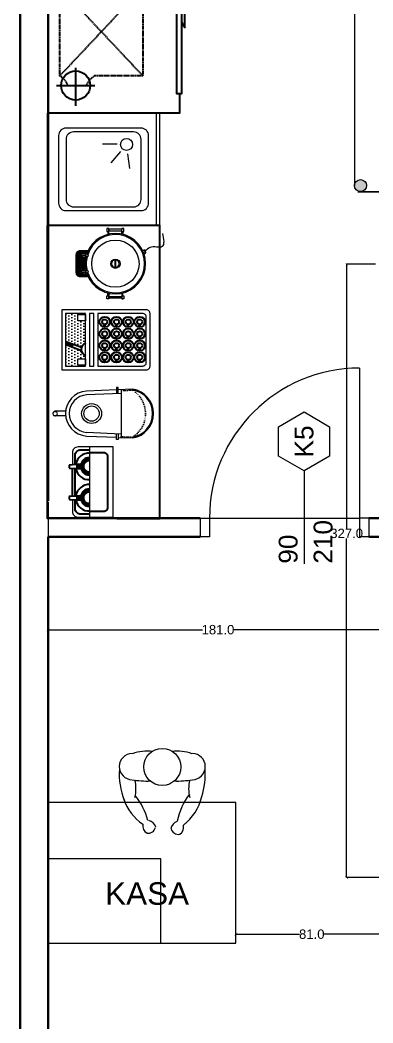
# Model space of a CAD drawing. Header units: centimetres. Extents: x 170981 to 171543, y -60527 to -58125.
# Drawn here: x 171000 to 171188, y -59194 to -58660 of the extents above; entities that cross this region are included whole.
import ezdxf
from ezdxf.enums import TextEntityAlignment as Align

# ---------------------------------------------------------------- set-up
doc = ezdxf.new("R2010")
doc.units = ezdxf.units.CM
doc.header["$MEASUREMENT"] = 0
doc.header["$PDSIZE"] = 20
doc.linetypes.add('ACAD_ISO07W100', pattern=[3, 0, -3])
doc.linetypes.add('DASHED', pattern=[0.75, 0.5, -0.25])
doc.layers.get('0').update_dxf_attribs({"color": 250})
doc.layers.get('Defpoints').update_dxf_attribs({"lineweight": 9})
for name, color, linetype in [('A MUT-TEF', 9, 'Continuous'), ('CIHAZ', 2, 'Continuous'), ('S2000-002 Çizgi', 7, 'Continuous')]:
    doc.layers.add(name, color=color, linetype=linetype)
for name, color, linetype, lineweight in [('Gastrotech Equipment II', 8, 'Continuous', 18), ('İÖŞ-DUVAR', 5, 'Continuous', 30), ('İÖŞ-KAPI', 240, 'Continuous', 15), ('İÖŞ-TEFRİŞ ALÇAK', 20, 'Continuous', 9), ('İÖŞ-TEFRİŞ YÜKSEK', 40, 'Continuous', 20), ('İÖŞ-YAZI ÖLÇÜ', 9, 'Continuous', 5)]:
    doc.layers.add(name, color=color, linetype=linetype, lineweight=lineweight)
doc.styles.add('AHAA100', font='arial.ttf', dxfattribs={"height": 20})
doc.styles.get("Standard").update_dxf_attribs({"font": 'arial.ttf'})
doc.styles.add('style1', font='turkce.shx', dxfattribs={"height": 100})
doc.dimstyles.new('ÖYKÜ', dxfattribs={"dimtxt": 5, "dimasz": 1.5, "dimexe": 0.1, "dimexo": 0.675, "dimgap": 0.09, "dimtad": 0, "dimtih": 1, "dimtoh": 1, "dimdec": 1, "dimzin": 0, "dimdsep": 46, "dimtxsty": 'Standard', "dimblk": 'ARCHTICK', "dimcen": 0.09, "dimclrd": 256, "dimclre": 256, "dimclrt": 256, "dimadec": 0, "dimazin": 0, "dimtfac": 1, "dimtdec": 1, "dimtofl": 0, "dimtmove": 0, "dimatfit": 3, "dimldrblk": 'ARCHTICK', "dimfxl": 1, "dimtolj": 1, "dimtzin": 0, "dimlwd": -1, "dimlwe": -1, "dimarcsym": 0})

# ---------------------------------------------------------------- blocks, each defined once
blk = doc.blocks.new('*U110')
blk.add_line((125.6, 0), (-369.4, 0))
blk.add_lwpolyline([(361.1, 136), (439.7, 0), (361.1, -136), (204.1, -136), (125.6, 0), (204.1, 136)], close=True)
at = {"style": 'AHAA100'}
for tag, p in [('GENISLIK', (-369.4, 35.4)), ('YUKSEKLIK', (-369.4, -150.7))]:
    blk.add_attdef(tag, p, '', height=100, dxfattribs=at)
blk.add_attdef('KAPIKODU', text='', height=100, dxfattribs=at).set_placement((282.6, 0), align=Align.MIDDLE)
blk = doc.blocks.new('m2_pp03p')
blk.add_circle((0, 0), 9.87)
for centre, radius, start, end in [((-6.82, 32), 4.59, 122.8432, 192.8611), ((-8.59, 31.89), 4.04, 16.0579, 100.2448), ((-9.71, 34.01), 5.28, 289.8716, 348.3178), ((8.62, 33.52), 5.28, 194.7873, 253.2335), ((7.61, 31.34), 4.04, 82.8603, 167.0472), ((5.84, 31.36), 4.59, 350.244, 60.262), ((4.68, 10.06), 26.32, 127.3518, 167.4727), ((-43.54, 36.37), 36.39, 323.035, 348.18), ((42.83, 37.94), 36.39, 194.9251, 218.2668), ((-4.46, 8.82), 26.32, 18.248, 55.7533), ((-32.97, 11.62), 18.93, 345.9235, 14.0765), ((32.97, 11.62), 18.93, 165.9235, 194.0765), ((-15.93, 3.73), 38.86, 356.1104, 21.2634), ((15.93, 3.73), 38.86, 161.9595, 183.8896), ((-15.9, -0.22), 7.02, 91.4023, 268.5977), ((-8.31, -35.91), 43.4, 87.467, 100.3046), ((8.31, -35.91), 43.4, 79.6954, 92.533), ((15.9, -0.22), 7.02, 271.4023, 88.5977), ((-7.67, 15.53), 24, 249.9668, 276.118), ((7.67, 15.53), 24, 263.882, 290.0332)]:
    blk.add_arc(centre, radius, start, end)
blk = doc.blocks.new('RAF-122X36')
at = {"lineweight": -2}
h = blk.add_hatch(color=256, dxfattribs=at)
h.paths.add_polyline_path([(174585.79, -58639.68, 1), (174579.39, -58639.68, 1)])
h.paths.add_polyline_path([(174585.79, -58669.28, 1), (174579.39, -58669.28, 1)])
h = blk.add_hatch(color=256, dxfattribs=at)
h.paths.add_polyline_path([(174701.39, -58639.68, 1), (174694.99, -58639.68, 1)])
h.paths.add_polyline_path([(174694.99, -58669.28, 1), (174701.39, -58669.28, 1)])
for p, q in [((174579.39, -58639.69), (174579.39, -58669.28)), ((174698.19, -58636.48), (174582.59, -58636.48)), ((174701.39, -58639.69), (174701.39, -58669.28)), ((174698.19, -58672.48), (174582.59, -58672.48))]:
    blk.add_line(p, q)
for centre in [(174582.59, -58639.68), (174698.19, -58639.68), (174582.59, -58669.28), (174698.19, -58669.28)]:
    blk.add_circle(centre, 3.2)
at = {"style": 'style1', "width": 0.8}
blk.add_text('36X122', height=10, dxfattribs=at).set_placement((174620.99, -58661.84))
blk = doc.blocks.new('Evye.60-60')
at = {"color": 251}
for p, q in [((-39.57, -21.05), (-33.47, -26.06)), ((-38.34, -17.24), (-30.53, -16.13)), ((-43.48, -22.71), (-43.48, -30.6))]:
    blk.add_line(p, q, dxfattribs=at)
for points in [[(-60, -2), (0, -2), (0, 0), (-60, 0)], [(-60, -60), (0, -60), (0, 0), (-60, 0)]]:
    blk.add_lwpolyline(points, close=True)
blk.add_lwpolyline([(-48, -54), (-12, -54, 0.414214), (-8, -50), (-8, -10, 0.414214), (-12, -6), (-48, -6, 0.414214), (-52, -10), (-52, -50, 0.414214)], format="xyb", close=True)
blk.add_lwpolyline([(-46, -50), (-14, -50, 0.414214), (-10, -46), (-10, -14, 0.414214), (-14, -10), (-46, -10, 0.414214), (-50, -14), (-50, -46, 0.414214)], format="xyb", close=True, dxfattribs=at)
blk.add_circle((-43.29, -17.74), 3.19, dxfattribs=at)
blk = doc.blocks.new('erewwe')
h = blk.add_hatch()
h.set_pattern_fill('HEX', scale=0.07)
h.set_pattern_definition([(0, (0, 0), (0, 0.384948292), [0.22225, -0.4445]), (120, (0, 0), (-0.333375, -0.192474146), [0.22225, -0.4445]), (60, (0.22225, 0), (-0.333375, 0.192474146), [0.22225, -0.4445])])
h.paths.add_polyline_path([(3536.51, -3399.19, 0.414214), (3538.01, -3397.69), (3538.01, -3394, -0.014067), (3537.23, -3394.32), (3536.67, -3397.13, -1), (3535.67, -3397.13), (3535.26, -3395.08, -0.046509), (3535.14, -3394.94, -0.10755), (3528.77, -3394.94, -0.046509), (3528.65, -3395.08), (3528.24, -3397.13, -1), (3527.24, -3397.13), (3526.68, -3394.32, -0.014067), (3525.9, -3394), (3525.9, -3397.69, 0.414214), (3527.4, -3399.19)])
at = {"color": 7}
for points in [[(3516, -3377.02), (3516, -3376.07), (3514.54, -3376.07), (3514.54, -3377.02)], [(3517.31, -3377.02), (3514.54, -3377.02), (3514.54, -3376.55)], [(3516, -3377.02), (3514.54, -3377.02)], [(3516, -3376.55), (3517.43, -3376.55)], [(3547.91, -3376.55), (3546.48, -3376.55)], [(3546.6, -3377.02), (3549.37, -3377.02), (3549.37, -3376.55)], [(3547.91, -3377.02), (3547.91, -3376.07), (3549.37, -3376.07), (3549.37, -3377.02)], [(3547.91, -3377.02), (3549.37, -3377.02)], [(3533.79, -3380.01), (3530.12, -3380.01)], [(3530.12, -3380.54), (3533.79, -3380.54)], [(3514.54, -3383.53), (3514.54, -3384.48), (3516, -3384.48), (3516, -3383.53)], [(3517.31, -3383.53), (3514.54, -3383.53), (3514.54, -3384.01)], [(3516, -3384.01), (3517.43, -3384.01)], [(3547.91, -3384.01), (3546.48, -3384.01)], [(3546.6, -3383.53), (3549.37, -3383.53), (3549.37, -3384.01)], [(3549.37, -3383.53), (3549.37, -3384.48), (3547.91, -3384.48), (3547.91, -3383.53)], [(3526.68, -3394.32), (3527.24, -3397.13)], [(3527.74, -3397.13), (3527.74, -3395.38)], [(3528.24, -3397.13), (3528.65, -3395.08)], [(3535.26, -3395.08), (3535.67, -3397.13)], [(3536.17, -3397.13), (3536.17, -3395.38)], [(3536.67, -3397.13), (3537.23, -3394.32)]]:
    blk.add_lwpolyline(points, dxfattribs=at)
for points in [[(3515.69, -3377.02), (3514.85, -3377.02), (3514.85, -3383.53), (3515.69, -3383.53)], [(3548.22, -3377.02), (3549.06, -3377.02), (3549.06, -3383.53), (3548.22, -3383.53)]]:
    blk.add_lwpolyline(points, close=True, dxfattribs=at)
for points in [[(3538.51, -3393.77), (3538.51, -3397.69, -0.414214), (3536.51, -3399.69), (3527.4, -3399.69, -0.414214), (3525.4, -3397.69), (3525.4, -3393.77)], [(3538.01, -3394), (3538.01, -3397.69, -0.414214), (3536.51, -3399.19), (3527.4, -3399.19, -0.414214), (3525.9, -3397.69), (3525.9, -3394)]]:
    blk.add_lwpolyline(points, format="xyb", dxfattribs=at)
for centre, radius in [((3531.96, -3380.28), 11.71), ((3531.96, -3380.28), 2.32), ((3527.92, -3394.4), 0.575), ((3535.99, -3394.4), 0.575)]:
    blk.add_circle(centre, radius, dxfattribs=at)
for centre, radius, start, end in [((3531.96, -3380.28), 15, 289.6118, 250.3882), ((3531.96, -3380.28), 14.45, 287.9987, 252.0013), ((3526.14, -3366.16), 0.948, 3.8704, 220.9244), ((3526.14, -3366.16), 0.748, 359.5762, 225.2186), ((3531.96, -3380.28), 1.86, 8.2521, 171.7479), ((3531.96, -3380.28), 1.86, 188.2521, 351.7479), ((3527.92, -3394.4), 1, 148.2545, 359.8565), ((3527.74, -3397.13), 0.5, 180, 0), ((3531.96, -3380.28), 14.45, 256.1097, 283.8903), ((3531.96, -3380.28), 15, 257.7228, 282.2772), ((3535.99, -3394.4), 1, 180.1435, 31.7455), ((3536.17, -3397.13), 0.5, 180, 0)]:
    blk.add_arc(centre, radius, start, end, dxfattribs=at)
blk.add_spline([(3525.77, -3365.28), (3523.78, -3363.11), (3523.34, -3357.01), (3516.94, -3356.71)], degree=3, dxfattribs=at)
blk = doc.blocks.new('wqerqewqwe')
at = {"color": 7}
for points in [[(2957.88, -3408.06), (2958.2, -3415.89)], [(2983.56, -3415.89), (2983.88, -3408.06)], [(2960.2, -3415.89), (2956.97, -3415.89), (2956.97, -3416.73), (2960.23, -3416.73)], [(2958.13, -3414.28), (2983.63, -3414.28)], [(2958.23, -3416.73), (2958.88, -3432.77)], [(2960.13, -3414.28), (2960.88, -3432.69)], [(2980.88, -3432.69), (2981.63, -3414.28)], [(2981.56, -3415.89), (2984.79, -3415.89), (2984.79, -3416.73), (2981.53, -3416.73)], [(2982.88, -3432.77), (2983.53, -3416.73)], [(2969.78, -3450.03), (2969.78, -3448.81)], [(2971.98, -3450.03), (2971.98, -3448.81)]]:
    blk.add_lwpolyline(points, dxfattribs=at)
at = {"color": 7, "linetype": 'ACAD_ISO07W100', "ltscale": 0.3}
for points in [[(2958.38, -3408.04), (2958.63, -3414.28)], [(2983.13, -3414.28), (2983.38, -3408.04)]]:
    blk.add_lwpolyline(points, dxfattribs=at)
at = {"color": 7}
for radius in [5.31, 4.06]:
    blk.add_circle((2970.88, -3430), radius, dxfattribs=at)
for centre, radius, start, end in [((2970.88, -3410.12), 13.16, 8.9917, 171.0083), ((2970.88, -3410.12), 12.66, 8.9917, 171.0083), ((2970.88, -3431.84), 12.04, 184.4382, 355.5618), ((2970.88, -3431.84), 10.04, 184.4382, 355.5618), ((2970.88, -3449.51), 1.3, 10.6309, 169.3691), ((2970.88, -3449.33), 1.3, 212.5112, 327.4888)]:
    blk.add_arc(centre, radius, start, end, dxfattribs=at)
at = {"color": 7, "linetype": 'ACAD_ISO07W100', "ltscale": 0.3}
blk.add_arc((2970.88, -3415.97), 14.75, 32.0316, 147.9684, dxfattribs=at)
at = {"layer": 'Gastrotech Equipment II', "color": 0}
for p, q in [((2969.6, -3443.8), (2969.6, -3449.31)), ((2972.16, -3443.8), (2972.16, -3449.31))]:
    blk.add_line(p, q, dxfattribs=at)
for centre, start, end in [((2973.18, -3448.79), 188.2247, 200.0374), ((2968.58, -3448.79), 339.9626, 351.7753)]:
    blk.add_arc(centre, 3.62, start, end, dxfattribs=at)
blk = doc.blocks.new('ertrtrret')
h = blk.add_hatch()
h.set_pattern_fill('DOTS', style=0)
h.set_pattern_definition([(0, (4.385, -5280.4727), (0.79375, 1.5875), [0, -1.5875])])
h.paths.add_polyline_path([(3053.41, -3331.83, -0.237379), (3051.03, -3329.65), (3039.18, -3329.65), (3039.18, -3333.82), (3035.76, -3333.82), (3035.76, -3329.65), (3035.26, -3329.65), (3035.26, -3340.39), (3063.26, -3340.39), (3063.26, -3329.65), (3062.76, -3329.65), (3062.76, -3333.82), (3059.34, -3333.82), (3059.34, -3329.65), (3057.73, -3329.65, -0.25556), (3055.11, -3331.88), (3052.2, -3339.62, -1.05035), (3050.65, -3339.15)])
at = {"color": 7}
for points in [[(3033.26, -3342.32), (3065.26, -3342.32), (3065.26, -3297.32, 0.414214), (3063.26, -3295.32), (3035.26, -3295.32, 0.414214), (3033.26, -3297.32)], [(3035.26, -3323.21), (3063.26, -3323.21), (3063.26, -3299.32, 0.414214), (3061.26, -3297.32), (3037.26, -3297.32, 0.414214), (3035.26, -3299.32)]]:
    blk.add_lwpolyline(points, format="xyb", close=True, dxfattribs=at)
for points in [[(3035.26, -3327.65), (3063.26, -3327.65), (3063.26, -3325.21), (3035.26, -3325.21)], [(3035.26, -3340.39), (3063.26, -3340.39), (3063.26, -3329.65), (3035.26, -3329.65)], [(3035.76, -3329.65), (3039.18, -3329.65), (3039.18, -3333.82), (3035.76, -3333.82)], [(3059.34, -3329.65), (3062.76, -3329.65), (3062.76, -3333.82), (3059.34, -3333.82)]]:
    blk.add_lwpolyline(points, close=True, dxfattribs=at)
at = {"layer": 'A MUT-TEF', "color": 7, "linetype": 'ByBlock', "lineweight": -2}
for p, q in [((3053.41, -3331.83), (3050.66, -3339.12)), ((3055.11, -3331.88), (3052.2, -3339.62)), ((3050.87, -3338.53), (3050.87, -3338.53)), ((3051.06, -3338.89), (3051.7, -3337.15)), ((3051.49, -3338.88), (3052.13, -3337.14)), ((3052, -3339.03), (3052.64, -3337.29))]:
    blk.add_line(p, q, dxfattribs=at)
for centre, radius in [((3039.75, -3300.8), 2.79), ((3039.75, -3300.8), 1.37), ((3046.07, -3300.8), 2.79), ((3046.07, -3300.8), 1.37), ((3052.38, -3300.8), 2.79), ((3052.38, -3300.8), 1.37), ((3058.61, -3300.8), 2.79), ((3058.61, -3300.8), 1.37), ((3039.75, -3306.98), 2.79), ((3046.07, -3306.98), 2.79), ((3052.38, -3306.98), 2.79), ((3058.61, -3306.98), 2.79), ((3039.75, -3306.98), 1.37), ((3046.07, -3306.98), 1.37), ((3052.38, -3306.98), 1.37), ((3058.61, -3306.98), 1.37), ((3039.75, -3313.15), 2.79), ((3039.75, -3313.15), 1.37), ((3046.07, -3313.15), 2.79), ((3046.07, -3313.15), 1.37), ((3052.38, -3313.15), 2.79), ((3052.38, -3313.15), 1.37), ((3058.61, -3313.15), 2.79), ((3058.61, -3313.15), 1.37), ((3039.75, -3319.49), 2.79), ((3039.75, -3319.49), 1.37), ((3046.07, -3319.49), 2.79), ((3046.07, -3319.49), 1.37), ((3052.38, -3319.49), 2.79), ((3052.38, -3319.49), 1.37), ((3058.61, -3319.49), 2.79), ((3058.61, -3319.49), 1.37)]:
    blk.add_circle(centre, radius, dxfattribs=at)
for centre, radius, start, end in [((3042.31, -3301.16), 0.909, 160.6816, 199.3548), ((3042.12, -3301.23), 0.764, 57.0397, 150.6178), ((3042.12, -3301.83), 0.764, 58.6676, 150.6178), ((3048.63, -3301.16), 0.909, 160.6816, 199.3548), ((3048.44, -3301.23), 0.764, 57.0397, 150.6178), ((3048.44, -3301.83), 0.764, 58.6676, 150.6178), ((3054.95, -3301.16), 0.909, 160.6816, 199.3548), ((3054.76, -3301.23), 0.764, 57.0397, 150.6178), ((3054.76, -3301.83), 0.764, 58.6676, 150.6178), ((3061.17, -3301.16), 0.909, 160.6816, 199.3548), ((3060.98, -3301.23), 0.764, 57.0397, 150.6178), ((3060.98, -3301.83), 0.764, 58.6676, 150.6178), ((3042.31, -3307.33), 0.909, 160.6816, 199.3548), ((3042.12, -3307.41), 0.764, 57.0397, 150.6178), ((3042.12, -3308.01), 0.764, 58.6676, 150.6178), ((3048.63, -3307.33), 0.909, 160.6816, 199.3548), ((3048.44, -3307.41), 0.764, 57.0397, 150.6178), ((3048.44, -3308.01), 0.764, 58.6676, 150.6178), ((3054.95, -3307.33), 0.909, 160.6816, 199.3548), ((3054.76, -3307.41), 0.764, 57.0397, 150.6178), ((3054.76, -3308.01), 0.764, 58.6676, 150.6178), ((3061.17, -3307.33), 0.909, 160.6816, 199.3548), ((3060.98, -3307.41), 0.764, 57.0397, 150.6178), ((3060.98, -3308.01), 0.764, 58.6676, 150.6178), ((3042.31, -3313.51), 0.909, 160.6816, 199.3548), ((3042.12, -3313.58), 0.764, 57.0397, 150.6178), ((3042.12, -3314.19), 0.764, 58.6676, 150.6178), ((3048.63, -3313.51), 0.909, 160.6816, 199.3548), ((3048.44, -3313.58), 0.764, 57.0397, 150.6178), ((3048.44, -3314.19), 0.764, 58.6676, 150.6178), ((3054.95, -3313.51), 0.909, 160.6816, 199.3548), ((3054.76, -3313.58), 0.764, 57.0397, 150.6178), ((3054.76, -3314.19), 0.764, 58.6676, 150.6178), ((3061.17, -3313.51), 0.909, 160.6816, 199.3548), ((3060.98, -3313.58), 0.764, 57.0397, 150.6178), ((3060.98, -3314.19), 0.764, 58.6676, 150.6178), ((3042.31, -3319.85), 0.909, 160.6816, 199.3548), ((3042.12, -3319.92), 0.764, 57.0397, 150.6178), ((3042.12, -3320.53), 0.764, 58.6676, 150.6178), ((3048.63, -3319.85), 0.909, 160.6816, 199.3548), ((3048.44, -3319.92), 0.764, 57.0397, 150.6178), ((3048.44, -3320.53), 0.764, 58.6676, 150.6178), ((3054.95, -3319.85), 0.909, 160.6816, 199.3548), ((3054.76, -3319.92), 0.764, 57.0397, 150.6178), ((3054.76, -3320.53), 0.764, 58.6676, 150.6178), ((3061.17, -3319.85), 0.909, 160.6816, 199.3548), ((3060.98, -3319.92), 0.764, 57.0397, 150.6178), ((3060.98, -3320.53), 0.764, 58.6676, 150.6178), ((3054.38, -3328.37), 3.59, 200.8556, 339.1809), ((3052.16, -3337.41), 0.853, 356.5115, 139.2791), ((3051.41, -3339.42), 0.811, 158.308, 346.0311), ((3050.99, -3340.73), 1.64, 42.5513, 101.7879)]:
    blk.add_arc(centre, radius, start, end, dxfattribs=at)
blk = doc.blocks.new('ewrrweewr')
at = {"color": 7, "lineweight": 0}
blk.add_lwpolyline([(16002.64, 5375.52), (16002.64, 5384.91), (16002.64, 5387.91), (15965.23, 5387.91), (15965.23, 5375.52)], dxfattribs=at)
blk.add_lwpolyline([(15993.29, 5366.17), (15999.64, 5366.17, 0.414214), (16002.64, 5369.17), (16002.64, 5375.52), (15965.23, 5375.52), (15965.23, 5369.17, 0.414214), (15968.23, 5366.17), (15974.6, 5366.17)], format="xyb", dxfattribs=at)
at = {"layer": 'A MUT-TEF', "color": 7}
for p, q in [((15974.39, 5370.68), (15974.39, 5370.76)), ((15974.4, 5370.63), (15974.87, 5369.84)), ((15974.48, 5368.15), (15974.48, 5370.5)), ((15974.88, 5370.83), (15975.05, 5370.83)), ((15974.88, 5368.8), (15974.88, 5370.83)), ((15974.88, 5370.03), (15975.05, 5370.03)), ((15974.97, 5370.57), (15975.05, 5370.57)), ((15974.97, 5370.13), (15974.97, 5370.57)), ((15974.97, 5370.13), (15975.05, 5370.13)), ((15975.05, 5368.8), (15975.05, 5371.4)), ((15976.11, 5368.8), (15976.11, 5371.4)), ((15976.29, 5370.83), (15976.11, 5370.83)), ((15976.2, 5370.57), (15976.11, 5370.57)), ((15976.2, 5370.13), (15976.11, 5370.13)), ((15976.11, 5370.03), (15976.29, 5370.03)), ((15976.2, 5370.13), (15976.2, 5370.57)), ((15976.29, 5368.8), (15976.29, 5370.83)), ((15976.76, 5370.63), (15976.3, 5369.84)), ((15976.68, 5368.15), (15976.68, 5370.5)), ((15976.77, 5370.68), (15976.77, 5370.76)), ((15991.12, 5370.68), (15991.12, 5370.76)), ((15991.13, 5370.63), (15991.59, 5369.84)), ((15991.21, 5368.15), (15991.21, 5370.5)), ((15991.6, 5370.83), (15991.78, 5370.83)), ((15991.6, 5368.8), (15991.6, 5370.83)), ((15991.6, 5370.03), (15991.78, 5370.03)), ((15991.69, 5370.57), (15991.78, 5370.57)), ((15991.69, 5370.13), (15991.69, 5370.57)), ((15991.69, 5370.13), (15991.78, 5370.13)), ((15991.78, 5368.8), (15991.78, 5371.4)), ((15992.83, 5368.8), (15992.83, 5371.4)), ((15993.01, 5370.83), (15992.83, 5370.83)), ((15992.92, 5370.57), (15992.83, 5370.57)), ((15992.92, 5370.13), (15992.83, 5370.13)), ((15992.83, 5370.03), (15993.01, 5370.03)), ((15992.92, 5370.13), (15992.92, 5370.57)), ((15993.01, 5368.8), (15993.01, 5370.83)), ((15993.48, 5370.63), (15993.02, 5369.84)), ((15993.41, 5368.15), (15993.41, 5370.5)), ((15993.49, 5370.68), (15993.49, 5370.76)), ((15974.69, 5364.66), (15974.49, 5368.02)), ((15974.86, 5364.5), (15976.3, 5364.5)), ((15976.29, 5368.8), (15974.88, 5368.8)), ((15976.47, 5364.66), (15976.68, 5368.02)), ((15991.41, 5364.66), (15991.21, 5368.02)), ((15991.59, 5364.5), (15993.02, 5364.5)), ((15993.01, 5368.8), (15991.6, 5368.8)), ((15993.2, 5364.66), (15993.4, 5368.02))]:
    blk.add_line(p, q, dxfattribs=at)
for points in [[(15968.23, 5375.52), (15968.23, 5382.91, -0.414214), (15970.23, 5384.91), (15997.64, 5384.91, -0.414214), (15999.64, 5382.91), (15999.64, 5375.52)], [(15974.51, 5367.67), (15969.73, 5367.67, -0.414214), (15966.73, 5370.67), (15966.73, 5375.52)], [(16001.14, 5375.52), (16001.14, 5370.67, -0.414214), (15998.14, 5367.67), (15993.38, 5367.67)]]:
    blk.add_lwpolyline(points, format="xyb", dxfattribs=at)
for points in [[(15991.32, 5366.17), (15976.56, 5366.17)], [(15991.23, 5367.67), (15976.65, 5367.67)]]:
    blk.add_lwpolyline(points, dxfattribs=at)
for centre, radius, start, end in [((15975.58, 5375.05), 7.08, 176.2188, 261.065), ((15979.19, 5375.05), 8.21, 176.7383, 179.998), ((15975.41, 5375.08), 4.43, 180.2834, 263.1009), ((15978.84, 5375.05), 7.69, 176.5166, 179.998), ((15975.41, 5375.08), 4.26, 180.2952, 265.1965), ((15975.58, 5375.05), 3.93, 173.1679, 262.2711), ((15975.58, 5375.05), 3.19, 171.5789, 8.4211), ((15975.58, 5375.05), 3.01, 171.0833, 8.9167), ((15975.58, 5375.05), 3.93, 277.7249, 6.8321), ((15975.75, 5375.08), 4.26, 274.7995, 359.7008), ((15975.75, 5375.08), 4.43, 276.8951, 359.7126), ((15975.58, 5375.05), 7.08, 278.931, 3.7812), ((15972.32, 5375.06), 7.69, 359.998, 3.4817), ((15971.97, 5375.06), 8.21, 359.998, 3.26), ((15992.31, 5375.05), 7.08, 176.2188, 261.065), ((15995.91, 5375.05), 8.21, 176.7383, 179.998), ((15992.13, 5375.08), 4.43, 180.2834, 263.1009), ((15995.57, 5375.05), 7.69, 176.5166, 179.998), ((15992.13, 5375.08), 4.26, 180.2952, 265.1965), ((15992.31, 5375.05), 3.93, 173.1679, 262.2711), ((15992.31, 5375.05), 3.19, 171.5789, 8.4211), ((15992.31, 5375.05), 3.01, 171.0833, 8.9167), ((15992.31, 5375.05), 3.93, 277.7249, 6.8321), ((15992.48, 5375.08), 4.26, 274.7995, 359.7008), ((15992.48, 5375.08), 4.43, 276.8951, 359.7126), ((15992.31, 5375.05), 7.08, 278.931, 3.7812), ((15989.04, 5375.06), 7.69, 359.998, 3.4817), ((15988.7, 5375.06), 8.21, 359.998, 3.26), ((15974.48, 5370.68), 0.088, 179.998, 209.998), ((15974.79, 5369.79), 0.088, 359.998, 29.998), ((15975.58, 5375.05), 3.7, 261.7848, 278.2112), ((15975.58, 5375.05), 4.07, 262.544, 277.452), ((15976.37, 5369.79), 0.088, 149.998, 179.998), ((15976.68, 5370.68), 0.088, 329.998, 359.998), ((15991.21, 5370.68), 0.088, 179.998, 209.998), ((15991.51, 5369.79), 0.088, 359.998, 29.998), ((15992.31, 5375.05), 3.7, 261.7848, 278.2112), ((15992.31, 5375.05), 4.07, 262.544, 277.452), ((15993.1, 5369.79), 0.088, 149.998, 179.998), ((15993.41, 5370.68), 0.088, 329.998, 359.998), ((15976.24, 5368.15), 1.76, 179.998, 184.3595), ((15974.86, 5364.68), 0.176, 184.3595, 269.998), ((15976.3, 5364.68), 0.176, 269.998, 355.6365), ((15974.92, 5368.15), 1.76, 355.6365, 359.998), ((15992.97, 5368.15), 1.76, 179.998, 184.3595), ((15991.59, 5364.68), 0.176, 184.3595, 269.998), ((15993.02, 5364.68), 0.176, 269.998, 355.6365), ((15991.65, 5368.15), 1.76, 355.6365, 359.998)]:
    blk.add_arc(centre, radius, start, end, dxfattribs=at)
blk = doc.blocks.new('_ArchTick')
at = {"color": 0, "linetype": 'ByBlock', "const_width": 0.15}
blk.add_lwpolyline([(-0.5, -0.5), (0.5, 0.5)], dxfattribs=at)
blk = doc.blocks.new('*D308')
at = {"layer": 'Defpoints', "color": 0, "transparency": 16777216}
for p in [(171195.65, -59147), (171114.65, -59151.79), (171195.65, -59151.79)]:
    blk.add_point(p, dxfattribs=at)
at = {"layer": 'İÖŞ-YAZI ÖLÇÜ', "transparency": 16777216}
for p, q in [((171114.65, -59151.11), (171114.65, -59146.9)), ((171114.65, -59147), (171148.57, -59147)), ((171195.65, -59147), (171161.73, -59147)), ((171195.65, -59151.11), (171195.65, -59146.9))]:
    blk.add_line(p, q, dxfattribs=at)
at = {"layer": 'İÖŞ-YAZI ÖLÇÜ', "transparency": 16777216, "xscale": 1.5, "yscale": 1.5, "zscale": 1.5, "rotation": 180}
blk.add_blockref('_ArchTick', (171114.65, -59147), dxfattribs=at)
at = {"layer": 'İÖŞ-YAZI ÖLÇÜ', "transparency": 16777216, "xscale": 1.5, "yscale": 1.5, "zscale": 1.5}
blk.add_blockref('_ArchTick', (171195.65, -59147), dxfattribs=at)
at = {"layer": 'İÖŞ-YAZI ÖLÇÜ', "transparency": 16777216, "insert": (171155.15, -59147), "char_height": 5, "attachment_point": 5}
blk.add_mtext('\\A1;81.0', dxfattribs=at)
blk = doc.blocks.new('*D312')
at = {"layer": 'Defpoints', "color": 0, "transparency": 16777216}
for p in [(171014.65, -58915.94), (171195.65, -58935.14), (171014.65, -58984.63)]:
    blk.add_point(p, dxfattribs=at)
at = {"layer": 'İÖŞ-YAZI ÖLÇÜ', "transparency": 16777216}
for p, q in [((171014.65, -58916.62), (171014.65, -58984.73)), ((171195.65, -58935.81), (171195.65, -58984.73)), ((171014.65, -58984.63), (171096.87, -58984.63)), ((171195.65, -58984.63), (171113.43, -58984.63))]:
    blk.add_line(p, q, dxfattribs=at)
at = {"layer": 'İÖŞ-YAZI ÖLÇÜ', "transparency": 16777216, "xscale": 1.5, "yscale": 1.5, "zscale": 1.5, "rotation": 180}
blk.add_blockref('_ArchTick', (171014.65, -58984.63), dxfattribs=at)
at = {"layer": 'İÖŞ-YAZI ÖLÇÜ', "transparency": 16777216, "xscale": 1.5, "yscale": 1.5, "zscale": 1.5}
blk.add_blockref('_ArchTick', (171195.65, -58984.63), dxfattribs=at)
at = {"layer": 'İÖŞ-YAZI ÖLÇÜ', "transparency": 16777216, "insert": (171105.15, -58984.63), "char_height": 5, "attachment_point": 5}
blk.add_mtext('\\A1;181.0', dxfattribs=at)
blk = doc.blocks.new('*D313')
at = {"layer": 'Defpoints', "color": 0, "transparency": 16777216}
for p in [(171189.85, -58789.79), (171173.74, -59116.79), (171195.65, -59116.79)]:
    blk.add_point(p, dxfattribs=at)
at = {"layer": 'İÖŞ-YAZI ÖLÇÜ', "transparency": 16777216}
for p, q in [((171189.18, -58789.79), (171173.64, -58789.79)), ((171173.74, -58789.79), (171173.74, -58930.64)), ((171173.74, -59116.79), (171173.74, -58935.93)), ((171194.98, -59116.79), (171173.64, -59116.79))]:
    blk.add_line(p, q, dxfattribs=at)
at = {"layer": 'İÖŞ-YAZI ÖLÇÜ', "transparency": 16777216, "xscale": 1.5, "yscale": 1.5, "zscale": 1.5}
for p, rotation in [((171173.74, -58789.79), 90), ((171173.74, -59116.79), 270)]:
    blk.add_blockref('_ArchTick', p, dxfattribs=dict(at, rotation=rotation))
at = {"layer": 'İÖŞ-YAZI ÖLÇÜ', "transparency": 16777216, "insert": (171173.74, -58933.29), "char_height": 5, "attachment_point": 5}
blk.add_mtext('\\A1;327.0', dxfattribs=at)
blk = doc.blocks.new('A$C5B5611F4')
at = {"layer": 'CIHAZ', "color": 1}
for p, q in [((14.73, 68.47), (14.73, 47.92)), ((24.09, 58.19), (3.98, 58.19))]:
    blk.add_line(p, q, dxfattribs=at)
at = {"layer": 'CIHAZ', "color": 5, "linetype": 'DASHED'}
for p, q in [((19.82, 66.66), (67.01, 22.28)), ((67.01, 66.66), (19.82, 22.28))]:
    blk.add_line(p, q, dxfattribs=at)
at = {"layer": 'CIHAZ', "color": 5}
for points in [[(63.2, 1.82), (10.36, 1.82), (10.36, 4.32), (63.2, 4.32)], [(61.2, 1.82), (48.6, 1.82), (45.6, 0), (59.6, 0)]]:
    blk.add_lwpolyline(points, close=True, dxfattribs=at)
at = {"layer": 'CIHAZ', "color": 1}
blk.add_circle((14.73, 58.19), 7.76, dxfattribs=at)
at = {"layer": 'S2000-002 Çizgi', "linetype": 'DASHED'}
for p, q in [((19.82, 66.66), (67.01, 66.66)), ((67.01, 66.66), (67.01, 22.28)), ((19.82, 22.28), (19.82, 48.05)), ((67.01, 22.28), (19.82, 22.28))]:
    blk.add_line(p, q, dxfattribs=at)
at = {"layer": 'S2000-002 Çizgi'}
blk.add_lwpolyline([(10.36, 2.81), (0, 2.81), (0, 72.81), (72, 72.81), (72, 2.81), (63.2, 2.81)], dxfattribs=at)
at = {"layer": 'S2000-002 Çizgi', "linetype": 'DASHED'}
for centre, radius, start, end in [((11.6, 71.22), 9.4, 291.2079, 330.9566), ((11, 43.02), 10.16, 29.6907, 66.7752)]:
    blk.add_arc(centre, radius, start, end, dxfattribs=at)

msp = doc.modelspace()

# ---------------------------------------------------------------- linework, layer by layer
at = {"layer": 'İÖŞ-DUVAR'}
for p, q in [((170999.65, -60142.79), (170999.65, -58330.79)), ((171014.65, -58341.59), (171014.65, -58797.09)), ((171014.65, -58915.94), (171014.65, -58714.89)), ((171095.65, -58925.14), (171014.65, -58925.14)), ((171051.16, -58925.27), (171051.16, -58925.27)), ((171051.16, -58925.27), (171074.16, -58925.27)), ((171185.65, -58925.14), (171195.65, -58925.14)), ((171014.65, -60102.79), (171014.65, -58935.14)), ((171095.65, -58935.14), (171014.65, -58935.14)), ((171185.65, -58935.14), (171195.65, -58935.14))]:
    msp.add_line(p, q, dxfattribs=at)
at = {"layer": 'İÖŞ-KAPI'}
for p, q in [((171180.65, -58845.14), (171180.65, -58925.14)), ((171095.65, -58925.14), (171100.65, -58925.14)), ((171100.65, -58925.14), (171180.65, -58925.14))]:
    msp.add_line(p, q, dxfattribs=at)
at = {"layer": 'İÖŞ-TEFRİŞ ALÇAK'}
for p, q in [((171214.65, -58751.29), (171179.65, -58751.29)), ((171095.65, -58925.14), (171095.65, -58935.14)), ((171100.65, -58925.14), (171100.65, -58935.14)), ((171180.65, -58925.14), (171180.65, -58935.14)), ((171185.65, -58925.14), (171180.65, -58925.14)), ((171185.65, -58925.14), (171185.65, -58935.14)), ((171100.65, -58935.14), (171095.65, -58935.14)), ((171185.65, -58935.14), (171180.65, -58935.14))]:
    msp.add_line(p, q, dxfattribs=at)
at = {"layer": 'İÖŞ-TEFRİŞ ALÇAK', "lineweight": -2}
msp.add_lwpolyline([(171014.16, -58769.16), (171014.16, -58925.14), (171051.16, -58925.14), (171051.16, -58925.27), (171074.16, -58925.27), (171074.16, -58769.16), (171014.16, -58769.16)], dxfattribs=at)
at = {"layer": 'İÖŞ-TEFRİŞ ALÇAK'}
msp.add_lwpolyline([(171014.65, -59151.79), (171114.65, -59151.79), (171114.65, -59076.79), (171014.65, -59076.79)], close=True, dxfattribs=at)
msp.add_arc((171180.65, -58925.14), 80, 90, 180, dxfattribs=at)
at = {"layer": 'İÖŞ-TEFRİŞ YÜKSEK'}
msp.add_lwpolyline([(171074.65, -59151.79), (171074.65, -59106.79), (171014.65, -59106.79), (171014.65, -59151.79)], close=True, dxfattribs=at)

# ---------------------------------------------------------------- block references
at = {"layer": 'İÖŞ-TEFRİŞ ALÇAK', "lineweight": -2}
for name, p, rotation in [('RAF-122X36', (112541.45, -233330.41), 90), ('ertrtrret', (174364.27, -55780.76), 269.9999999999999), ('wqerqewqwe', (174467.78, -55898.49), 269.9999999999999), ('ewrrweewr', (165661.37, -42921.94), 269.9999999999999)]:
    msp.add_blockref(name, p, dxfattribs=dict(at, rotation=rotation))
at = {"layer": 'İÖŞ-TEFRİŞ ALÇAK', "rotation": 269.9999999999999}
msp.add_blockref('Evye.60-60', (171074.16, -58769.16), dxfattribs=at)
at = {"layer": 'İÖŞ-TEFRİŞ ALÇAK', "xscale": 1.07491031901792, "yscale": 1.07491031901792, "zscale": 1.07491031901792, "rotation": 269.9999999999999}
msp.add_blockref('erewwe', (174683.97, -54992.91), dxfattribs=at)
at = {"layer": 'İÖŞ-YAZI ÖLÇÜ', "xscale": 0.1, "yscale": 0.1, "zscale": 0.1, "rotation": 90}
msp.add_blockref('*U110', (171151.08, -58912.49), dxfattribs=at).add_auto_attribs({'GENISLIK': '90', 'YUKSEKLIK': '210', 'KAPIKODU': 'K5'})
at = {"layer": 'İÖŞ-YAZI ÖLÇÜ', "rotation": 180}
msp.add_blockref('m2_pp03p', (171075.46, -59057.81), dxfattribs=at)
at = {"layer": 'S2000-002 Çizgi', "rotation": 89.99999999999999}
msp.add_blockref('A$C5B5611F4', (171087.46, -58709.18), dxfattribs=at)

# ---------------------------------------------------------------- texts
at = {"layer": 'İÖŞ-YAZI ÖLÇÜ', "insert": (171045.02, -59119.29), "char_height": 12, "attachment_point": 1, "style": 'AHAA100'}
msp.add_mtext_dynamic_manual_height_columns('\\A1;KASA ', width=114.1226, gutter_width=100, heights=[0], dxfattribs=at)

# ---------------------------------------------------------------- dimensions: what is measured, and where the dimension line sits
at = {"layer": 'İÖŞ-YAZI ÖLÇÜ'}
dim = msp.add_linear_dim(base=(171173.74, -59116.79), p1=(171189.85, -58789.79), p2=(171195.65, -59116.79), angle=90, dimstyle='ÖYKÜ', dxfattribs=at)
dim.commit()
dim.dimension.update_dxf_attribs({"geometry": '*D313', "text_midpoint": (171173.74, -58933.29), "dimtype": 160})
for base, p1, p2, picture, middle in [((171014.65, -58984.63), (171195.65, -58935.14), (171014.65, -58915.94), '*D312', (171105.15, -58984.63)), ((171195.65, -59147), (171114.65, -59151.79), (171195.65, -59151.79), '*D308', (171155.15, -59147))]:
    dim = msp.add_linear_dim(base=base, p1=p1, p2=p2, dimstyle='ÖYKÜ', dxfattribs=at)
    dim.commit()
    dim.dimension.update_dxf_attribs({"geometry": picture, "text_midpoint": middle})

doc.saveas('drawing.dxf')
